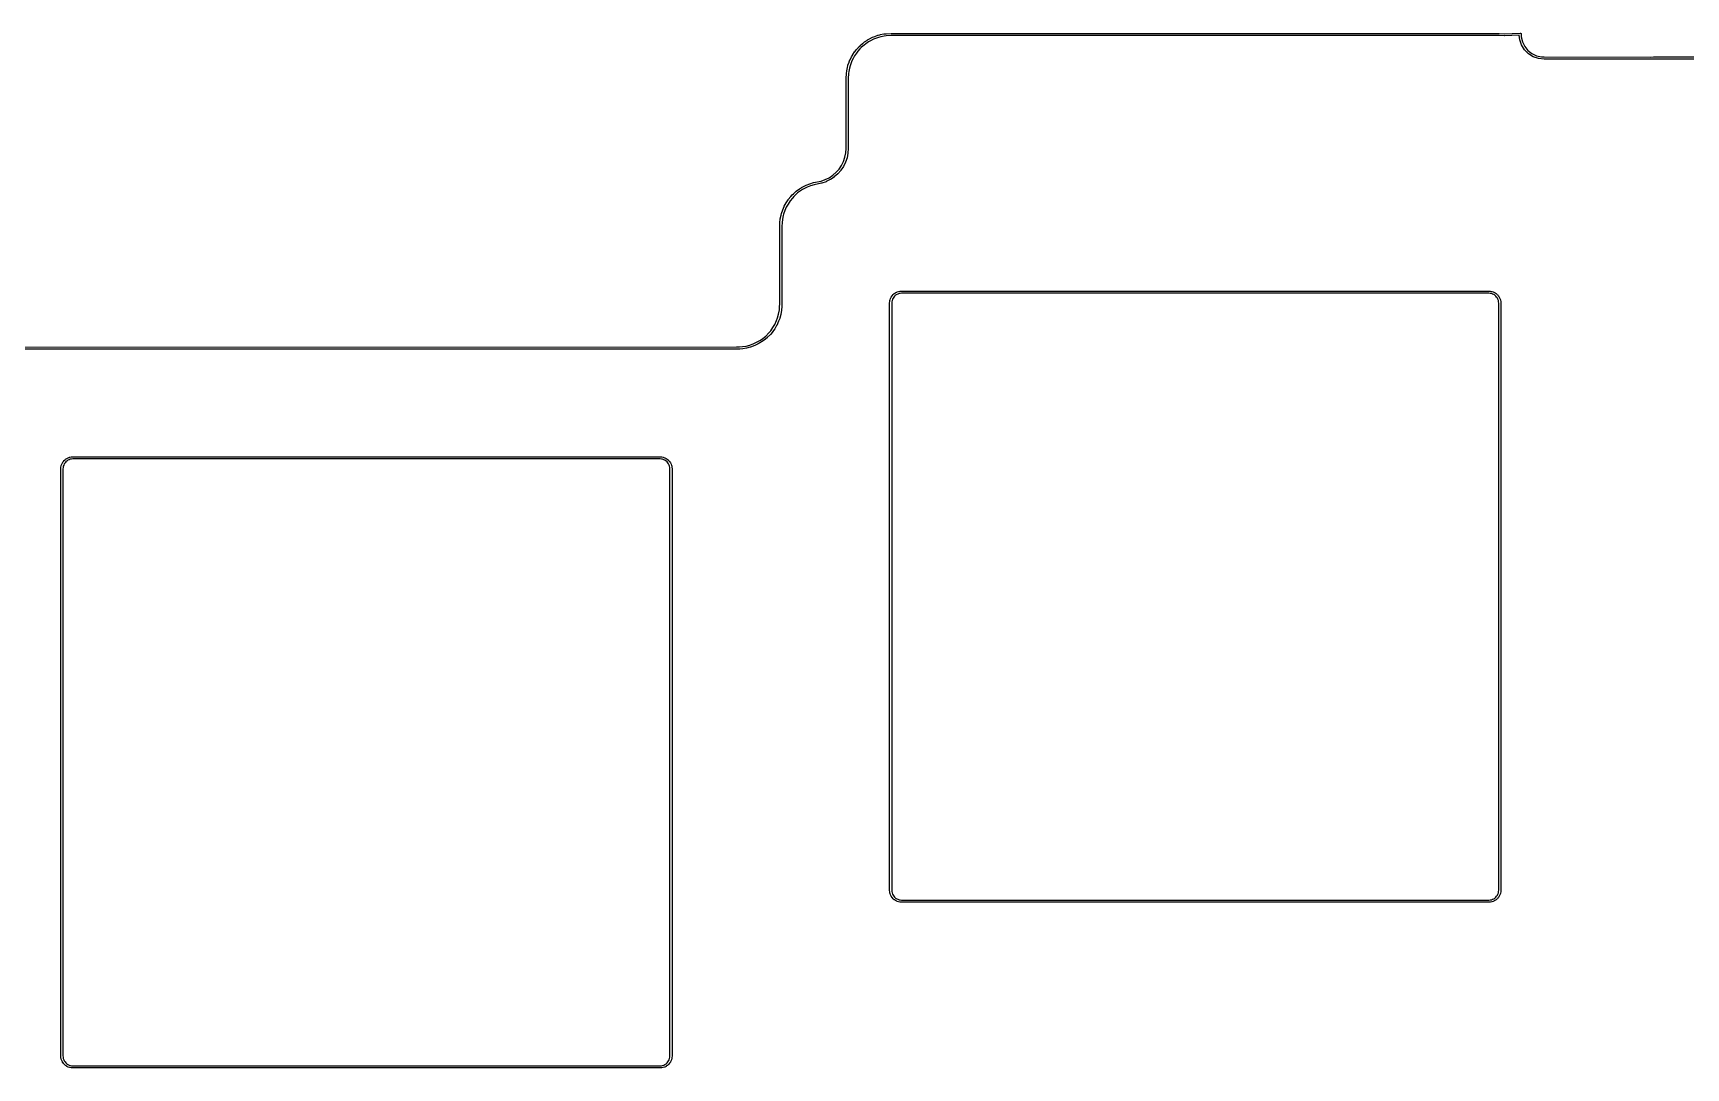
# Model space of a CAD drawing. Header units: millimetres. Extents: x 51 to 193, y -133 to -18.
# Drawn here: x 77.16 to 115.15, y -42.27 to -18.48 of the extents above; entities that cross this region are included whole.
import ezdxf

# ---------------------------------------------------------------- set-up
doc = ezdxf.new("R2010")
doc.units = ezdxf.units.MM
doc.layers.add('Edge.Cuts', color=254, linetype='CONTINUOUS', true_color=0xd0d2cd)

msp = doc.modelspace()

# ---------------------------------------------------------------- linework, layer by layer
at = {"layer": 'Edge.Cuts', "linetype": 'CONTINUOUS'}
for p, q in [((96.335724, -18.634375), (96.380988, -18.60824)), ((96.380988, -18.60824), (96.381773, -18.607973)), ((96.381773, -18.607973), (96.382431, -18.607469)), ((96.382431, -18.607469), (96.452771, -18.572782)), ((96.452771, -18.572782), (96.453571, -18.572567)), ((96.453571, -18.572567), (96.454261, -18.572107)), ((96.454261, -18.572107), (96.502549, -18.552105)), ((96.520935, -18.598609), (96.474152, -18.617987)), ((96.502549, -18.552105), (96.503362, -18.551943)), ((96.503362, -18.551943), (96.50408, -18.551529)), ((96.50408, -18.551529), (96.578346, -18.526319)), ((96.593643, -18.573927), (96.520935, -18.598609)), ((96.578346, -18.526319), (96.579168, -18.52621)), ((96.579168, -18.52621), (96.579912, -18.525844)), ((96.579912, -18.525844), (96.630397, -18.512317)), ((96.642538, -18.560826), (96.593643, -18.573927)), ((96.630397, -18.512317), (96.631222, -18.512262)), ((96.631222, -18.512262), (96.63199, -18.511945)), ((96.63199, -18.511945), (96.708911, -18.496644)), ((96.717869, -18.545842), (96.642538, -18.560826)), ((96.708911, -18.496644), (96.709741, -18.496644)), ((96.709741, -18.496644), (96.710525, -18.496378)), ((96.710525, -18.496378), (96.762344, -18.489556)), ((96.767962, -18.539247), (96.717869, -18.545842)), ((96.762344, -18.489556), (96.763261, -18.489616)), ((96.763261, -18.489616), (96.764154, -18.489384)), ((96.764154, -18.489384), (96.881637, -18.482542)), ((96.883823, -18.5325), (96.767962, -18.539247)), ((96.881637, -18.482542), (96.882368, -18.482643)), ((96.882368, -18.482643), (96.883091, -18.4825)), ((96.883091, -18.4825), (110.856909, -18.4825)), ((110.856177, -18.5325), (96.883823, -18.5325)), ((110.972939, -18.5393), (110.856177, -18.5325)), ((110.856909, -18.4825), (110.857631, -18.482643)), ((110.857631, -18.482643), (110.858362, -18.482542)), ((110.858362, -18.482542), (110.97463, -18.489313)), ((110.974158, -18.53913), (110.972939, -18.5393)), ((110.975373, -18.539323), (110.974158, -18.53913)), ((110.97463, -18.489313), (111.33902, -18.475019)), ((111.317917, -18.525885), (110.975373, -18.539323)), ((111.329422, -18.627948), (111.317917, -18.525885)), ((111.33902, -18.475019), (111.346616, -18.476223)), ((111.346616, -18.476223), (111.347724, -18.476223)), ((111.347724, -18.476223), (111.348033, -18.476447)), ((111.348033, -18.476447), (111.348654, -18.476546)), ((111.348654, -18.476546), (111.350434, -18.478191)), ((111.350434, -18.478191), (111.360225, -18.485304)), ((111.360225, -18.485304), (111.361125, -18.488075)), ((111.361125, -18.488075), (111.362704, -18.489535)), ((111.362704, -18.489535), (111.362855, -18.493399)), ((111.362855, -18.493399), (111.365, -18.499999)), ((111.365, -18.499999), (111.365003, -18.559151)), ((111.365003, -18.559151), (111.391333, -18.674489)), ((95.970741, -19.018488), (95.996875, -18.973224)), ((95.996875, -18.973224), (95.99742, -18.972602)), ((95.99742, -18.972602), (95.997738, -18.971835)), ((95.997738, -18.971835), (96.04131, -18.906625)), ((96.082426, -18.935087), (96.039768, -18.99893)), ((96.04131, -18.906625), (96.041896, -18.906038)), ((96.041896, -18.906038), (96.042263, -18.905295)), ((96.042263, -18.905295), (96.07408, -18.863829)), ((96.07408, -18.863829), (96.074703, -18.863282)), ((96.074703, -18.863282), (96.075118, -18.862564)), ((96.075118, -18.862564), (96.126829, -18.803599)), ((96.113248, -18.894917), (96.082426, -18.935087)), ((96.163872, -18.837191), (96.113248, -18.894917)), ((96.126829, -18.803599), (96.127486, -18.803094)), ((96.127486, -18.803094), (96.127947, -18.802405)), ((96.127947, -18.802405), (96.164906, -18.765447)), ((96.199676, -18.801386), (96.163872, -18.837191)), ((96.164906, -18.765447), (96.165593, -18.764987)), ((96.165593, -18.764987), (96.166099, -18.764329)), ((96.166099, -18.764329), (96.225065, -18.712618)), ((96.257417, -18.750748), (96.199676, -18.801386)), ((96.225065, -18.712618), (96.225781, -18.712204)), ((96.225781, -18.712204), (96.226329, -18.71158)), ((96.226329, -18.71158), (96.267795, -18.679763)), ((96.297584, -18.719928), (96.257417, -18.750748)), ((96.267795, -18.679763), (96.268538, -18.679396)), ((96.268538, -18.679396), (96.269125, -18.67881)), ((96.269125, -18.67881), (96.334334, -18.635239)), ((96.36144, -18.677261), (96.297584, -18.719928)), ((96.334334, -18.635239), (96.335101, -18.634921)), ((96.335101, -18.634921), (96.335724, -18.634375)), ((96.40527, -18.651955), (96.36144, -18.677261)), ((96.474152, -18.617987), (96.40527, -18.651955)), ((111.371952, -18.749478), (111.329422, -18.627948)), ((111.440456, -18.858499), (111.371952, -18.749478)), ((111.391333, -18.674489), (111.442666, -18.781077)), ((111.531501, -18.949544), (111.440456, -18.858499)), ((111.442666, -18.781077), (111.516429, -18.873571)), ((111.516429, -18.873571), (111.608923, -18.947334)), ((111.640522, -19.018048), (111.531501, -18.949544)), ((111.608923, -18.947334), (111.715511, -18.998667)), ((95.852056, -19.399844), (95.858878, -19.348025)), ((95.858878, -19.348025), (95.859144, -19.347241)), ((95.859144, -19.346411), (95.874445, -19.26949)), ((95.859144, -19.347241), (95.859144, -19.346411)), ((95.874445, -19.26949), (95.874762, -19.268722)), ((95.874762, -19.268722), (95.874817, -19.267897)), ((95.874817, -19.267897), (95.888344, -19.217412)), ((95.888344, -19.217412), (95.88871, -19.216668)), ((95.88871, -19.216668), (95.888819, -19.215846)), ((95.888819, -19.215846), (95.914029, -19.14158)), ((95.908342, -19.355369), (95.901747, -19.405462)), ((95.923326, -19.280038), (95.908342, -19.355369)), ((95.914029, -19.14158), (95.914443, -19.140862)), ((95.914443, -19.140862), (95.914605, -19.140049)), ((95.914605, -19.140049), (95.934607, -19.09176)), ((95.936427, -19.231143), (95.923326, -19.280038)), ((95.934607, -19.09176), (95.935067, -19.09107)), ((95.935067, -19.09107), (95.935282, -19.090271)), ((95.935282, -19.090271), (95.969969, -19.019931)), ((95.96111, -19.15843), (95.936427, -19.231143)), ((95.980487, -19.111652), (95.96111, -19.15843)), ((95.969969, -19.019931), (95.970474, -19.019271)), ((95.970474, -19.019271), (95.970741, -19.018488)), ((96.014454, -19.042771), (95.980487, -19.111652)), ((96.039768, -18.99893), (96.014454, -19.042771)), ((111.762052, -19.060578), (111.640522, -19.018048)), ((111.715511, -18.998667), (111.830849, -19.024997)), ((111.88993, -19.074992), (111.762052, -19.060578)), ((111.830849, -19.024997), (111.890001, -19.025)), ((111.889969, -19.075), (111.88993, -19.074992)), ((114.325253, -19.078044), (111.889969, -19.075)), ((111.890001, -19.025), (111.890012, -19.025003)), ((111.890012, -19.025003), (111.890031, -19.025)), ((111.890031, -19.025), (114.32482, -19.028043)), ((114.32482, -19.028043), (114.402758, -19.025019)), ((114.325751, -19.077945), (114.325253, -19.078044)), ((114.326253, -19.078025), (114.325751, -19.077945)), ((114.404206, -19.074999), (114.326253, -19.078025)), ((114.402758, -19.025019), (114.403243, -19.025096)), ((114.403243, -19.025096), (114.403727, -19.025)), ((114.403727, -19.025), (131.436537, -19.024998)), ((131.436075, -19.074998), (114.404206, -19.074999)), ((95.845, -19.520591), (95.845143, -19.519868)), ((95.845, -21.12832), (95.845, -19.520591)), ((95.845042, -19.519138), (95.851884, -19.401654)), ((95.845143, -19.519868), (95.845042, -19.519138)), ((95.851884, -19.401654), (95.852116, -19.400761)), ((95.852116, -19.400761), (95.852056, -19.399844)), ((95.901747, -19.405462), (95.895, -19.521322)), ((95.895, -19.521322), (95.895, -21.129132)), ((95.818539, -21.329707), (95.838317, -21.230275)), ((95.838317, -21.230275), (95.845, -21.12832)), ((95.887676, -21.23843), (95.867261, -21.341065)), ((95.888102, -21.235188), (95.887676, -21.236778)), ((95.887676, -21.236778), (95.887676, -21.23843)), ((95.894946, -21.130767), (95.888102, -21.235188)), ((95.895, -21.129132), (95.894837, -21.129946)), ((95.894837, -21.129946), (95.894946, -21.130767)), ((95.617966, -21.677105), (95.684807, -21.600889)), ((95.723479, -21.632626), (95.654481, -21.711302)), ((95.684807, -21.600889), (95.741122, -21.516605)), ((95.724303, -21.631197), (95.723479, -21.632626)), ((95.72547, -21.630031), (95.724303, -21.631197)), ((95.783607, -21.543021), (95.72547, -21.630031)), ((95.741122, -21.516605), (95.785958, -21.425689)), ((95.784237, -21.541497), (95.783607, -21.543021)), ((95.785242, -21.540189), (95.784237, -21.541497)), ((95.831526, -21.446336), (95.785242, -21.540189)), ((95.785958, -21.425689), (95.818539, -21.329707)), ((95.831952, -21.444742), (95.831526, -21.446336)), ((95.832777, -21.443315), (95.831952, -21.444742)), ((95.866414, -21.344224), (95.832777, -21.443315)), ((95.866629, -21.34259), (95.866414, -21.344224)), ((95.867261, -21.341065), (95.866629, -21.34259)), ((94.772714, -22.057884), (94.816846, -22.029769)), ((94.816846, -22.029769), (94.81767, -22.029448)), ((94.81767, -22.029448), (94.818349, -22.028884)), ((94.818349, -22.028884), (94.894969, -21.987282)), ((94.918149, -22.03159), (94.842984, -22.072401)), ((94.894969, -21.987282), (94.895707, -21.987052)), ((94.895707, -21.987052), (94.896333, -21.986594)), ((94.896333, -21.986594), (94.927944, -21.971854)), ((94.948386, -22.01749), (94.918149, -22.03159)), ((94.927944, -21.971854), (94.928696, -21.971669)), ((94.928696, -21.971669), (94.929346, -21.971252)), ((94.929346, -21.971252), (95.010466, -21.939297)), ((95.027778, -21.986216), (94.948386, -22.01749)), ((95.010466, -21.939297), (95.011554, -21.9391)), ((95.011554, -21.9391), (95.012528, -21.938588)), ((95.012528, -21.938588), (95.096122, -21.913826)), ((95.109315, -21.962065), (95.027778, -21.986216)), ((95.096122, -21.913826), (95.097181, -21.913728)), ((95.097181, -21.913728), (95.098164, -21.913313)), ((95.098164, -21.913313), (95.270485, -21.877702)), ((95.282114, -21.926356), (95.109315, -21.962065)), ((95.270485, -21.877702), (95.366556, -21.84509)), ((95.283549, -21.925748), (95.282114, -21.926356)), ((95.285091, -21.925546), (95.283549, -21.925748)), ((95.384182, -21.891909), (95.285091, -21.925546)), ((95.366556, -21.84509), (95.457473, -21.800255)), ((95.385609, -21.891084), (95.384182, -21.891909)), ((95.387203, -21.890658), (95.385609, -21.891084)), ((95.481057, -21.844375), (95.387203, -21.890658)), ((95.457473, -21.800255), (95.541756, -21.743939)), ((95.482365, -21.843371), (95.481057, -21.844375)), ((95.483889, -21.84274), (95.482365, -21.843371)), ((95.570898, -21.784602), (95.483889, -21.84274)), ((95.541756, -21.743939), (95.617966, -21.677105)), ((95.572064, -21.783435), (95.570898, -21.784602)), ((95.573493, -21.782611), (95.572064, -21.783435)), ((95.652169, -21.713614), (95.573493, -21.782611)), ((95.653172, -21.712305), (95.652169, -21.713614)), ((95.654481, -21.711302), (95.653172, -21.712305)), ((94.424782, -22.457469), (94.466384, -22.380849)), ((94.466384, -22.380849), (94.467089, -22.38)), ((94.467089, -22.38), (94.467507, -22.37898)), ((94.467507, -22.37898), (94.515627, -22.306277)), ((94.509803, -22.405666), (94.469243, -22.480367)), ((94.556716, -22.334785), (94.509803, -22.405666)), ((94.515627, -22.306277), (94.516403, -22.305493)), ((94.516403, -22.305493), (94.516909, -22.304512)), ((94.516909, -22.304512), (94.571183, -22.236279)), ((94.609767, -22.268091), (94.556716, -22.334785)), ((94.571183, -22.236279), (94.571857, -22.235708)), ((94.571857, -22.235708), (94.572316, -22.234952)), ((94.572316, -22.234952), (94.607668, -22.196373)), ((94.607668, -22.196373), (94.608114, -22.196045)), ((94.608114, -22.196045), (94.608422, -22.195585)), ((94.608422, -22.195585), (94.633086, -22.170922)), ((94.644159, -22.230559), (94.609767, -22.268091)), ((94.633086, -22.170922), (94.633727, -22.170493)), ((94.633727, -22.170493), (94.634197, -22.169876)), ((94.634197, -22.169876), (94.699496, -22.112105)), ((94.667893, -22.206824), (94.644159, -22.230559)), ((94.731813, -22.150272), (94.667893, -22.206824)), ((94.699496, -22.112105), (94.700448, -22.111549)), ((94.700448, -22.111549), (94.70119, -22.110733)), ((94.70119, -22.110733), (94.771276, -22.058872)), ((94.800314, -22.099584), (94.731813, -22.150272)), ((94.771276, -22.058872), (94.772075, -22.058494)), ((94.772075, -22.058494), (94.772714, -22.057884)), ((94.842984, -22.072401), (94.800314, -22.099584)), ((94.323205, -22.834954), (94.333075, -22.748329)), ((94.333075, -22.748329), (94.333411, -22.747278)), ((94.333411, -22.747278), (94.333416, -22.746175)), ((94.333416, -22.746175), (94.350798, -22.660739)), ((94.350798, -22.660739), (94.351097, -22.660025)), ((94.351097, -22.660025), (94.351148, -22.659253)), ((94.351148, -22.659253), (94.360175, -22.625563)), ((94.360175, -22.625563), (94.360517, -22.624868)), ((94.360517, -22.624868), (94.360615, -22.624101)), ((94.360615, -22.624101), (94.388279, -22.54142)), ((94.382629, -22.755074), (94.372988, -22.839685)), ((94.399642, -22.671453), (94.382629, -22.755074)), ((94.388279, -22.54142), (94.388825, -22.540463)), ((94.388825, -22.540463), (94.38906, -22.539383)), ((94.38906, -22.539383), (94.423825, -22.459429)), ((94.408274, -22.639236), (94.399642, -22.671453)), ((94.435346, -22.558325), (94.408274, -22.639236)), ((94.423825, -22.459429), (94.424455, -22.45852)), ((94.424455, -22.45852), (94.424782, -22.457469)), ((94.469243, -22.480367), (94.435346, -22.558325)), ((94.32, -22.916227), (94.320096, -22.915743)), ((94.32, -24.699623), (94.32, -22.916227)), ((94.320019, -22.915258), (94.323063, -22.836815)), ((94.320096, -22.915743), (94.320019, -22.915258)), ((94.323063, -22.836815), (94.323283, -22.835895)), ((94.323283, -22.835895), (94.323205, -22.834954)), ((94.372988, -22.839685), (94.37, -22.916706)), ((94.37, -22.916706), (94.37, -24.700044)), ((96.845, -24.6825), (96.845162, -24.681685)), ((96.845, -38.1825), (96.845, -24.6825)), ((96.845054, -24.680865), (96.847193, -24.648233)), ((96.845162, -24.681685), (96.845054, -24.680865)), ((96.847193, -24.648233), (96.847619, -24.646642)), ((96.847619, -24.644991), (96.853999, -24.612918)), ((96.847619, -24.646642), (96.847619, -24.644991)), ((96.853999, -24.612918), (96.854631, -24.611392)), ((96.854631, -24.611392), (96.854846, -24.609759)), ((96.854846, -24.609759), (96.865357, -24.578794)), ((96.865357, -24.578794), (96.86618, -24.577368)), ((96.86618, -24.577368), (96.866608, -24.575771)), ((96.866608, -24.575771), (96.881073, -24.546442)), ((96.881073, -24.546442), (96.882075, -24.545135)), ((96.882075, -24.545135), (96.882707, -24.543611)), ((96.882707, -24.543611), (96.900875, -24.516421)), ((96.896977, -24.653144), (96.895, -24.683311)), ((96.895, -24.683311), (96.895, -38.181688)), ((96.90272, -24.624273), (96.896977, -24.653144)), ((96.900875, -24.516421), (96.902042, -24.515253)), ((96.902042, -24.515253), (96.902866, -24.513827)), ((96.912174, -24.596421), (96.90272, -24.624273)), ((96.902866, -24.513827), (96.924427, -24.48924)), ((96.92519, -24.570027), (96.912174, -24.596421)), ((96.924427, -24.48924), (96.925736, -24.488235)), ((96.941543, -24.545555), (96.92519, -24.570027)), ((96.925736, -24.488235), (96.92674, -24.486927)), ((96.92674, -24.486927), (96.951327, -24.465365)), ((96.960942, -24.523434), (96.941543, -24.545555)), ((96.951327, -24.465365), (96.952755, -24.46454)), ((96.952755, -24.46454), (96.953921, -24.463375)), ((96.953921, -24.463375), (96.98111, -24.445207)), ((96.983058, -24.50404), (96.960942, -24.523434)), ((96.98111, -24.445207), (96.982634, -24.444575)), ((96.982634, -24.444575), (96.983942, -24.443572)), ((97.007524, -24.487692), (96.983058, -24.50404)), ((96.983942, -24.443572), (97.013272, -24.429108)), ((97.033915, -24.474676), (97.007524, -24.487692)), ((97.013272, -24.429108), (97.014866, -24.42868)), ((97.014866, -24.42868), (97.016293, -24.427857)), ((97.016293, -24.427857), (97.047259, -24.417346)), ((97.061772, -24.46522), (97.033915, -24.474676)), ((97.047259, -24.417346), (97.048892, -24.417131)), ((97.048892, -24.417131), (97.050418, -24.416499)), ((97.050418, -24.416499), (97.08249, -24.410119)), ((97.090644, -24.459477), (97.061772, -24.46522)), ((97.08249, -24.410119), (97.084143, -24.410119)), ((97.084143, -24.410119), (97.085733, -24.409693)), ((97.085733, -24.409693), (97.118365, -24.407554)), ((97.120811, -24.4575), (97.090644, -24.459477)), ((97.118365, -24.407554), (97.119185, -24.407662)), ((97.119185, -24.407662), (97.12, -24.4075)), ((97.12, -24.4075), (110.62, -24.4075)), ((110.619189, -24.4575), (97.120811, -24.4575)), ((110.649355, -24.459477), (110.619189, -24.4575)), ((110.62, -24.4075), (110.620814, -24.407662)), ((110.620814, -24.407662), (110.621635, -24.407554)), ((110.621635, -24.407554), (110.654267, -24.409693)), ((110.678226, -24.46522), (110.649355, -24.459477)), ((110.654267, -24.409693), (110.655857, -24.410119)), ((110.655857, -24.410119), (110.657509, -24.410119)), ((110.657509, -24.410119), (110.689582, -24.416499)), ((110.706078, -24.474674), (110.678226, -24.46522)), ((110.689582, -24.416499), (110.691107, -24.417131)), ((110.691107, -24.417131), (110.692741, -24.417346)), ((110.692741, -24.417346), (110.723706, -24.427857)), ((110.732472, -24.48769), (110.706078, -24.474674)), ((110.723706, -24.427857), (110.725131, -24.42868)), ((110.725131, -24.42868), (110.726729, -24.429108)), ((110.726729, -24.429108), (110.756058, -24.443573)), ((110.756944, -24.504043), (110.732472, -24.48769)), ((110.756058, -24.443573), (110.757364, -24.444575)), ((110.779065, -24.523442), (110.756944, -24.504043)), ((110.757364, -24.444575), (110.758889, -24.445207)), ((110.758889, -24.445207), (110.786079, -24.463375)), ((110.798459, -24.545558), (110.779065, -24.523442)), ((110.786079, -24.463375), (110.787246, -24.464542)), ((110.787246, -24.464542), (110.788673, -24.465366)), ((110.788673, -24.465366), (110.81326, -24.486927)), ((110.814807, -24.570024), (110.798459, -24.545558)), ((110.81326, -24.486927), (110.814264, -24.488236)), ((110.814264, -24.488236), (110.815573, -24.48924)), ((110.827823, -24.596415), (110.814807, -24.570024)), ((110.815573, -24.48924), (110.837135, -24.513827)), ((110.837279, -24.624272), (110.827823, -24.596415)), ((110.837135, -24.513827), (110.837959, -24.515255)), ((110.843022, -24.653144), (110.837279, -24.624272)), ((110.837959, -24.515255), (110.839125, -24.516421)), ((110.839125, -24.516421), (110.857293, -24.54361)), ((110.845, -24.683311), (110.843022, -24.653144)), ((110.845, -38.181688), (110.845, -24.683311)), ((110.857293, -24.54361), (110.857924, -24.545134)), ((110.857924, -24.545134), (110.858928, -24.546442)), ((110.858928, -24.546442), (110.873392, -24.575772)), ((110.873392, -24.575772), (110.873819, -24.577366)), ((110.873819, -24.577366), (110.874643, -24.578793)), ((110.874643, -24.578793), (110.885154, -24.609759)), ((110.885154, -24.609759), (110.885368, -24.611392)), ((110.885368, -24.611392), (110.886001, -24.612918)), ((110.886001, -24.612918), (110.892381, -24.64499)), ((110.892381, -24.64499), (110.892381, -24.646642)), ((110.892381, -24.646642), (110.892807, -24.648233)), ((110.892807, -24.648233), (110.894946, -24.680865)), ((110.894946, -24.680865), (110.894837, -24.681685)), ((110.894837, -24.681685), (110.895, -24.6825)), ((110.895, -24.6825), (110.895, -38.1825)), ((94.248209, -25.082207), (94.271367, -25.018582)), ((94.271367, -25.018582), (94.294074, -24.936692)), ((94.294074, -24.936692), (94.311825, -24.836024)), ((94.318688, -25.034758), (94.294818, -25.100341)), ((94.311825, -24.836024), (94.317753, -24.768265)), ((94.317753, -24.768265), (94.32, -24.699623)), ((94.318839, -25.033776), (94.318688, -25.034758)), ((94.319287, -25.032888), (94.318839, -25.033776)), ((94.342577, -24.948899), (94.319287, -25.032888)), ((94.342666, -24.947688), (94.342577, -24.948899)), ((94.343106, -24.946559), (94.342666, -24.947688)), ((94.361256, -24.843627), (94.343106, -24.946559)), ((94.361541, -24.841465), (94.361231, -24.842525)), ((94.361231, -24.842525), (94.361256, -24.843627)), ((94.367623, -24.771938), (94.361541, -24.841465)), ((94.367705, -24.770578), (94.367547, -24.771251)), ((94.367547, -24.771251), (94.367623, -24.771938)), ((94.369987, -24.700862), (94.367705, -24.770578)), ((94.37, -24.700044), (94.369919, -24.70045)), ((94.369919, -24.70045), (94.369987, -24.700862)), ((93.931152, -25.495466), (93.996709, -25.441421)), ((93.996709, -25.441421), (94.068994, -25.369137)), ((94.105124, -25.403718), (94.031218, -25.477625)), ((94.068994, -25.369137), (94.112528, -25.317256)), ((94.105736, -25.402801), (94.105124, -25.403718)), ((94.106598, -25.40211), (94.105736, -25.402801)), ((94.151459, -25.348647), (94.106598, -25.40211)), ((94.112528, -25.317256), (94.16193, -25.247992)), ((94.151937, -25.347774), (94.151459, -25.348647)), ((94.152661, -25.347094), (94.151937, -25.347774)), ((94.203272, -25.276135), (94.152661, -25.347094)), ((94.16193, -25.247992), (94.205003, -25.174865)), ((94.203725, -25.275129), (94.203272, -25.276135)), ((94.20446, -25.274306), (94.203725, -25.275129)), ((94.248695, -25.199206), (94.20446, -25.274306)), ((94.205003, -25.174865), (94.248209, -25.082207)), ((94.249094, -25.198061), (94.248695, -25.199206)), ((94.249812, -25.197083), (94.249094, -25.198061)), ((94.293984, -25.102355), (94.249812, -25.197083)), ((94.294246, -25.101283), (94.293984, -25.102355)), ((94.294818, -25.100341), (94.294246, -25.101283)), ((76.28628, -25.692881), (93.327122, -25.6925)), ((93.327545, -25.7425), (76.286821, -25.74288)), ((93.327122, -25.6925), (93.395765, -25.690253)), ((93.327951, -25.742419), (93.327545, -25.7425)), ((93.328362, -25.742487), (93.327951, -25.742419)), ((93.398078, -25.740205), (93.328362, -25.742487)), ((93.395765, -25.690253), (93.463629, -25.684316)), ((93.398752, -25.740047), (93.398078, -25.740205)), ((93.399439, -25.740123), (93.398752, -25.740047)), ((93.468965, -25.734041), (93.399439, -25.740123)), ((93.463629, -25.684316), (93.54754, -25.670271)), ((93.469919, -25.733762), (93.468965, -25.734041)), ((93.470913, -25.733793), (93.469919, -25.733762)), ((93.556876, -25.719405), (93.470913, -25.733793)), ((93.54754, -25.670271), (93.629717, -25.649017)), ((93.557906, -25.719014), (93.556876, -25.719405)), ((93.559009, -25.718952), (93.557906, -25.719014)), ((93.643391, -25.697126), (93.559009, -25.718952)), ((93.629717, -25.649017), (93.725668, -25.614093)), ((93.644482, -25.696599), (93.643391, -25.697126)), ((93.645681, -25.696415), (93.644482, -25.696599)), ((93.743898, -25.660667), (93.645681, -25.696415)), ((93.725668, -25.614093), (93.80227, -25.577559)), ((93.744933, -25.660038), (93.743898, -25.660667)), ((93.74611, -25.65974), (93.744933, -25.660038)), ((93.824781, -25.622219), (93.74611, -25.65974)), ((93.80227, -25.577559), (93.875584, -25.534376)), ((93.825665, -25.621558), (93.824781, -25.622219)), ((93.826706, -25.621195), (93.825665, -25.621558)), ((93.901806, -25.57696), (93.826706, -25.621195)), ((93.875584, -25.534376), (93.931152, -25.495466)), ((93.902547, -25.576298), (93.901806, -25.57696)), ((93.903457, -25.575898), (93.902547, -25.576298)), ((93.960626, -25.535868), (93.903457, -25.575898)), ((93.961314, -25.535149), (93.960626, -25.535868)), ((93.962189, -25.534679), (93.961314, -25.535149)), ((94.029443, -25.479237), (93.962189, -25.534679)), ((94.030209, -25.478298), (94.029443, -25.479237)), ((94.031218, -25.477625), (94.030209, -25.478298)), ((77.795, -28.4925), (77.795162, -28.491685)), ((77.795, -41.9925), (77.795, -28.4925)), ((77.795054, -28.490865), (77.797193, -28.458233)), ((77.795162, -28.491685), (77.795054, -28.490865)), ((77.797193, -28.458233), (77.797619, -28.456642)), ((77.797619, -28.454991), (77.803999, -28.422918)), ((77.797619, -28.456642), (77.797619, -28.454991)), ((77.803999, -28.422918), (77.804631, -28.421392)), ((77.804631, -28.421392), (77.804846, -28.419759)), ((77.804846, -28.419759), (77.815357, -28.388794)), ((77.815357, -28.388794), (77.81618, -28.387368)), ((77.81618, -28.387368), (77.816608, -28.385771)), ((77.816608, -28.385771), (77.831073, -28.356442)), ((77.831073, -28.356442), (77.832075, -28.355135)), ((77.832075, -28.355135), (77.832707, -28.353611)), ((77.832707, -28.353611), (77.850875, -28.326421)), ((77.846977, -28.463144), (77.845, -28.493311)), ((77.845, -28.493311), (77.845, -41.991688)), ((77.85272, -28.434273), (77.846977, -28.463144)), ((77.850875, -28.326421), (77.852042, -28.325253)), ((77.852042, -28.325253), (77.852866, -28.323827)), ((77.862174, -28.406421), (77.85272, -28.434273)), ((77.852866, -28.323827), (77.874427, -28.29924)), ((77.87519, -28.380027), (77.862174, -28.406421)), ((77.874427, -28.29924), (77.875736, -28.298235)), ((77.891543, -28.355555), (77.87519, -28.380027)), ((77.875736, -28.298235), (77.87674, -28.296927)), ((77.87674, -28.296927), (77.901327, -28.275365)), ((77.910942, -28.333434), (77.891543, -28.355555)), ((77.901327, -28.275365), (77.902755, -28.27454)), ((77.902755, -28.27454), (77.903921, -28.273375)), ((77.903921, -28.273375), (77.93111, -28.255207)), ((77.933058, -28.31404), (77.910942, -28.333434)), ((77.93111, -28.255207), (77.932634, -28.254575)), ((77.932634, -28.254575), (77.933942, -28.253572)), ((77.957524, -28.297692), (77.933058, -28.31404)), ((77.933942, -28.253572), (77.963272, -28.239108)), ((77.983915, -28.284676), (77.957524, -28.297692)), ((77.963272, -28.239108), (77.964866, -28.23868)), ((77.964866, -28.23868), (77.966293, -28.237857)), ((77.966293, -28.237857), (77.997259, -28.227346)), ((78.011772, -28.27522), (77.983915, -28.284676)), ((77.997259, -28.227346), (77.998892, -28.227131)), ((77.998892, -28.227131), (78.000418, -28.226499)), ((78.000418, -28.226499), (78.03249, -28.220119)), ((78.040644, -28.269477), (78.011772, -28.27522)), ((78.03249, -28.220119), (78.034143, -28.220119)), ((78.034143, -28.220119), (78.035733, -28.219693)), ((78.035733, -28.219693), (78.068365, -28.217554)), ((78.070811, -28.2675), (78.040644, -28.269477)), ((78.068365, -28.217554), (78.069185, -28.217662)), ((78.069185, -28.217662), (78.07, -28.2175)), ((78.07, -28.2175), (91.57, -28.2175)), ((91.569189, -28.2675), (78.070811, -28.2675)), ((91.599355, -28.269477), (91.569189, -28.2675)), ((91.57, -28.2175), (91.570814, -28.217662)), ((91.570814, -28.217662), (91.571635, -28.217554)), ((91.571635, -28.217554), (91.604267, -28.219693)), ((91.628226, -28.27522), (91.599355, -28.269477)), ((91.604267, -28.219693), (91.605857, -28.220119)), ((91.605857, -28.220119), (91.607509, -28.220119)), ((91.607509, -28.220119), (91.639582, -28.226499)), ((91.656078, -28.284674), (91.628226, -28.27522)), ((91.639582, -28.226499), (91.641107, -28.227131)), ((91.641107, -28.227131), (91.642741, -28.227346)), ((91.642741, -28.227346), (91.673706, -28.237857)), ((91.682472, -28.29769), (91.656078, -28.284674)), ((91.673706, -28.237857), (91.675131, -28.23868)), ((91.675131, -28.23868), (91.676729, -28.239108)), ((91.676729, -28.239108), (91.706058, -28.253573)), ((91.706944, -28.314043), (91.682472, -28.29769)), ((91.706058, -28.253573), (91.707364, -28.254575)), ((91.729065, -28.333442), (91.706944, -28.314043)), ((91.707364, -28.254575), (91.708889, -28.255207)), ((91.708889, -28.255207), (91.736079, -28.273375)), ((91.748459, -28.355558), (91.729065, -28.333442)), ((91.736079, -28.273375), (91.737246, -28.274542)), ((91.737246, -28.274542), (91.738673, -28.275366)), ((91.738673, -28.275366), (91.76326, -28.296927)), ((91.764807, -28.380024), (91.748459, -28.355558)), ((91.76326, -28.296927), (91.764264, -28.298236)), ((91.764264, -28.298236), (91.765573, -28.29924)), ((91.777823, -28.406415), (91.764807, -28.380024)), ((91.765573, -28.29924), (91.787135, -28.323827)), ((91.787279, -28.434272), (91.777823, -28.406415)), ((91.787135, -28.323827), (91.787959, -28.325255)), ((91.793022, -28.463144), (91.787279, -28.434272)), ((91.787959, -28.325255), (91.789125, -28.326421)), ((91.789125, -28.326421), (91.807293, -28.35361)), ((91.795, -28.493311), (91.793022, -28.463144)), ((91.795, -41.991688), (91.795, -28.493311)), ((91.807293, -28.35361), (91.807924, -28.355134)), ((91.807924, -28.355134), (91.808928, -28.356442)), ((91.808928, -28.356442), (91.823392, -28.385772)), ((91.823392, -28.385772), (91.823819, -28.387366)), ((91.823819, -28.387366), (91.824643, -28.388793)), ((91.824643, -28.388793), (91.835154, -28.419759)), ((91.835154, -28.419759), (91.835368, -28.421392)), ((91.835368, -28.421392), (91.836001, -28.422918)), ((91.836001, -28.422918), (91.842381, -28.45499)), ((91.842381, -28.45499), (91.842381, -28.456642)), ((91.842381, -28.456642), (91.842807, -28.458233)), ((91.842807, -28.458233), (91.844946, -28.490865)), ((91.844946, -28.490865), (91.844837, -28.491685)), ((91.844837, -28.491685), (91.845, -28.4925)), ((91.845, -28.4925), (91.845, -41.9925)), ((96.845162, -38.183314), (96.845, -38.1825)), ((96.845054, -38.184135), (96.845162, -38.183314)), ((96.847193, -38.216767), (96.845054, -38.184135)), ((96.847619, -38.218357), (96.847193, -38.216767)), ((96.847619, -38.220009), (96.847619, -38.218357)), ((96.853999, -38.252082), (96.847619, -38.220009)), ((96.854631, -38.253607), (96.853999, -38.252082)), ((96.854846, -38.255241), (96.854631, -38.253607)), ((96.865357, -38.286206), (96.854846, -38.255241)), ((96.86618, -38.287631), (96.865357, -38.286206)), ((96.866608, -38.289229), (96.86618, -38.287631)), ((96.881073, -38.318558), (96.866608, -38.289229)), ((96.882075, -38.319864), (96.881073, -38.318558)), ((96.882707, -38.321389), (96.882075, -38.319864)), ((96.900875, -38.348579), (96.882707, -38.321389)), ((96.895, -38.181688), (96.896977, -38.211855)), ((96.896977, -38.211855), (96.90272, -38.240726)), ((96.902042, -38.349746), (96.900875, -38.348579)), ((96.902866, -38.351173), (96.902042, -38.349746)), ((96.90272, -38.240726), (96.912174, -38.268578)), ((96.924427, -38.37576), (96.902866, -38.351173)), ((96.912174, -38.268578), (96.92519, -38.294972)), ((96.92519, -38.294972), (96.941543, -38.319444)), ((96.941543, -38.319444), (96.960942, -38.341565)), ((96.960942, -38.341565), (96.983058, -38.360959)), ((96.983058, -38.360959), (97.007524, -38.377307)), ((110.732472, -38.377309), (110.756944, -38.360956)), ((110.756944, -38.360956), (110.779065, -38.341557)), ((110.779065, -38.341557), (110.798459, -38.319441)), ((110.798459, -38.319441), (110.814807, -38.294975)), ((110.814807, -38.294975), (110.827823, -38.268584)), ((110.837135, -38.351173), (110.815573, -38.37576)), ((110.827823, -38.268584), (110.837279, -38.240727)), ((110.837959, -38.349744), (110.837135, -38.351173)), ((110.837279, -38.240727), (110.843022, -38.211855)), ((110.839125, -38.348579), (110.837959, -38.349744)), ((110.857293, -38.32139), (110.839125, -38.348579)), ((110.843022, -38.211855), (110.845, -38.181688)), ((110.857924, -38.319865), (110.857293, -38.32139)), ((110.858928, -38.318558), (110.857924, -38.319865)), ((110.873392, -38.289228), (110.858928, -38.318558)), ((110.873819, -38.287633), (110.873392, -38.289228)), ((110.874643, -38.286207), (110.873819, -38.287633)), ((110.885154, -38.255241), (110.874643, -38.286207)), ((110.885368, -38.253607), (110.885154, -38.255241)), ((110.886001, -38.252082), (110.885368, -38.253607)), ((110.892381, -38.22001), (110.886001, -38.252082)), ((110.892807, -38.216767), (110.892381, -38.218357)), ((110.892381, -38.218357), (110.892381, -38.22001)), ((110.894946, -38.184135), (110.892807, -38.216767)), ((110.895, -38.1825), (110.894837, -38.183314)), ((110.894837, -38.183314), (110.894946, -38.184135)), ((96.925736, -38.376764), (96.924427, -38.37576)), ((96.92674, -38.378073), (96.925736, -38.376764)), ((96.951327, -38.399635), (96.92674, -38.378073)), ((96.952755, -38.400459), (96.951327, -38.399635)), ((96.953921, -38.401625), (96.952755, -38.400459)), ((96.98111, -38.419793), (96.953921, -38.401625)), ((96.982634, -38.420424), (96.98111, -38.419793)), ((96.983942, -38.421428), (96.982634, -38.420424)), ((97.013272, -38.435892), (96.983942, -38.421428)), ((97.007524, -38.377307), (97.033915, -38.390323)), ((97.014866, -38.436319), (97.013272, -38.435892)), ((97.016293, -38.437143), (97.014866, -38.436319)), ((97.047259, -38.447654), (97.016293, -38.437143)), ((97.033915, -38.390323), (97.061772, -38.399779)), ((97.048892, -38.447868), (97.047259, -38.447654)), ((97.050418, -38.448501), (97.048892, -38.447868)), ((97.08249, -38.454881), (97.050418, -38.448501)), ((97.061772, -38.399779), (97.090644, -38.405522)), ((97.084143, -38.454881), (97.08249, -38.454881)), ((97.085733, -38.455307), (97.084143, -38.454881)), ((97.118365, -38.457446), (97.085733, -38.455307)), ((97.090644, -38.405522), (97.120811, -38.4075)), ((97.119185, -38.457337), (97.118365, -38.457446)), ((97.12, -38.4575), (97.119185, -38.457337)), ((110.62, -38.4575), (97.12, -38.4575)), ((97.120811, -38.4075), (110.619189, -38.4075)), ((110.619189, -38.4075), (110.649355, -38.405522)), ((110.620814, -38.457337), (110.62, -38.4575)), ((110.621635, -38.457446), (110.620814, -38.457337)), ((110.654267, -38.455307), (110.621635, -38.457446)), ((110.649355, -38.405522), (110.678226, -38.399779)), ((110.655857, -38.454881), (110.654267, -38.455307)), ((110.657509, -38.454881), (110.655857, -38.454881)), ((110.689582, -38.448501), (110.657509, -38.454881)), ((110.678226, -38.399779), (110.706078, -38.390325)), ((110.691107, -38.447868), (110.689582, -38.448501)), ((110.692741, -38.447654), (110.691107, -38.447868)), ((110.723706, -38.437143), (110.692741, -38.447654)), ((110.706078, -38.390325), (110.732472, -38.377309)), ((110.725131, -38.436319), (110.723706, -38.437143)), ((110.726729, -38.435892), (110.725131, -38.436319)), ((110.756058, -38.421427), (110.726729, -38.435892)), ((110.757364, -38.420424), (110.756058, -38.421427)), ((110.758889, -38.419793), (110.757364, -38.420424)), ((110.786079, -38.401625), (110.758889, -38.419793)), ((110.787246, -38.400457), (110.786079, -38.401625)), ((110.788673, -38.399634), (110.787246, -38.400457)), ((110.81326, -38.378073), (110.788673, -38.399634)), ((110.814264, -38.376763), (110.81326, -38.378073)), ((110.815573, -38.37576), (110.814264, -38.376763)), ((77.795162, -41.993314), (77.795, -41.9925)), ((77.795054, -41.994135), (77.795162, -41.993314)), ((77.797193, -42.026767), (77.795054, -41.994135)), ((77.797619, -42.028357), (77.797193, -42.026767)), ((77.797619, -42.030009), (77.797619, -42.028357)), ((77.803999, -42.062082), (77.797619, -42.030009)), ((77.804631, -42.063607), (77.803999, -42.062082)), ((77.804846, -42.065241), (77.804631, -42.063607)), ((77.815357, -42.096206), (77.804846, -42.065241)), ((77.81618, -42.097631), (77.815357, -42.096206)), ((77.816608, -42.099229), (77.81618, -42.097631)), ((77.831073, -42.128558), (77.816608, -42.099229)), ((77.832075, -42.129864), (77.831073, -42.128558)), ((77.832707, -42.131389), (77.832075, -42.129864)), ((77.850875, -42.158579), (77.832707, -42.131389)), ((77.845, -41.991688), (77.846977, -42.021855)), ((77.846977, -42.021855), (77.85272, -42.050726)), ((77.852042, -42.159746), (77.850875, -42.158579)), ((77.852866, -42.161173), (77.852042, -42.159746)), ((77.85272, -42.050726), (77.862174, -42.078578)), ((77.874427, -42.18576), (77.852866, -42.161173)), ((77.862174, -42.078578), (77.87519, -42.104972)), ((77.87519, -42.104972), (77.891543, -42.129444)), ((77.891543, -42.129444), (77.910942, -42.151565)), ((77.910942, -42.151565), (77.933058, -42.170959)), ((77.933058, -42.170959), (77.957524, -42.187307)), ((91.682472, -42.187309), (91.706944, -42.170956)), ((91.706944, -42.170956), (91.729065, -42.151557)), ((91.729065, -42.151557), (91.748459, -42.129441)), ((91.748459, -42.129441), (91.764807, -42.104975)), ((91.764807, -42.104975), (91.777823, -42.078584)), ((91.787135, -42.161173), (91.765573, -42.18576)), ((91.777823, -42.078584), (91.787279, -42.050727)), ((91.787959, -42.159744), (91.787135, -42.161173)), ((91.787279, -42.050727), (91.793022, -42.021855)), ((91.789125, -42.158579), (91.787959, -42.159744)), ((91.807293, -42.13139), (91.789125, -42.158579)), ((91.793022, -42.021855), (91.795, -41.991688)), ((91.807924, -42.129865), (91.807293, -42.13139)), ((91.808928, -42.128558), (91.807924, -42.129865)), ((91.823392, -42.099228), (91.808928, -42.128558)), ((91.823819, -42.097633), (91.823392, -42.099228)), ((91.824643, -42.096207), (91.823819, -42.097633)), ((91.835154, -42.065241), (91.824643, -42.096207)), ((91.835368, -42.063607), (91.835154, -42.065241)), ((91.836001, -42.062082), (91.835368, -42.063607)), ((91.842381, -42.03001), (91.836001, -42.062082)), ((91.842807, -42.026767), (91.842381, -42.028357)), ((91.842381, -42.028357), (91.842381, -42.03001)), ((91.844946, -41.994135), (91.842807, -42.026767)), ((91.845, -41.9925), (91.844837, -41.993314)), ((91.844837, -41.993314), (91.844946, -41.994135)), ((77.875736, -42.186764), (77.874427, -42.18576)), ((77.87674, -42.188073), (77.875736, -42.186764)), ((77.901327, -42.209635), (77.87674, -42.188073)), ((77.902755, -42.210459), (77.901327, -42.209635)), ((77.903921, -42.211625), (77.902755, -42.210459)), ((77.93111, -42.229793), (77.903921, -42.211625)), ((77.932634, -42.230424), (77.93111, -42.229793)), ((77.933942, -42.231428), (77.932634, -42.230424)), ((77.963272, -42.245892), (77.933942, -42.231428)), ((77.957524, -42.187307), (77.983915, -42.200323)), ((77.964866, -42.246319), (77.963272, -42.245892)), ((77.966293, -42.247143), (77.964866, -42.246319)), ((77.997259, -42.257654), (77.966293, -42.247143)), ((77.983915, -42.200323), (78.011772, -42.209779)), ((77.998892, -42.257868), (77.997259, -42.257654)), ((78.000418, -42.258501), (77.998892, -42.257868)), ((78.03249, -42.264881), (78.000418, -42.258501)), ((78.011772, -42.209779), (78.040644, -42.215522)), ((78.034143, -42.264881), (78.03249, -42.264881)), ((78.035733, -42.265307), (78.034143, -42.264881)), ((78.068365, -42.267446), (78.035733, -42.265307)), ((78.040644, -42.215522), (78.070811, -42.2175)), ((78.069185, -42.267337), (78.068365, -42.267446)), ((78.07, -42.2675), (78.069185, -42.267337)), ((91.57, -42.2675), (78.07, -42.2675)), ((78.070811, -42.2175), (91.569189, -42.2175)), ((91.569189, -42.2175), (91.599355, -42.215522)), ((91.570814, -42.267337), (91.57, -42.2675)), ((91.571635, -42.267446), (91.570814, -42.267337)), ((91.604267, -42.265307), (91.571635, -42.267446)), ((91.599355, -42.215522), (91.628226, -42.209779)), ((91.605857, -42.264881), (91.604267, -42.265307)), ((91.607509, -42.264881), (91.605857, -42.264881)), ((91.639582, -42.258501), (91.607509, -42.264881)), ((91.628226, -42.209779), (91.656078, -42.200325)), ((91.641107, -42.257868), (91.639582, -42.258501)), ((91.642741, -42.257654), (91.641107, -42.257868)), ((91.673706, -42.247143), (91.642741, -42.257654)), ((91.656078, -42.200325), (91.682472, -42.187309)), ((91.675131, -42.246319), (91.673706, -42.247143)), ((91.676729, -42.245892), (91.675131, -42.246319)), ((91.706058, -42.231427), (91.676729, -42.245892)), ((91.707364, -42.230424), (91.706058, -42.231427)), ((91.708889, -42.229793), (91.707364, -42.230424)), ((91.736079, -42.211625), (91.708889, -42.229793)), ((91.737246, -42.210457), (91.736079, -42.211625)), ((91.738673, -42.209634), (91.737246, -42.210457)), ((91.76326, -42.188073), (91.738673, -42.209634)), ((91.764264, -42.186763), (91.76326, -42.188073)), ((91.765573, -42.18576), (91.764264, -42.186763))]:
    msp.add_line(p, q, dxfattribs=at)

doc.saveas('drawing.dxf')
